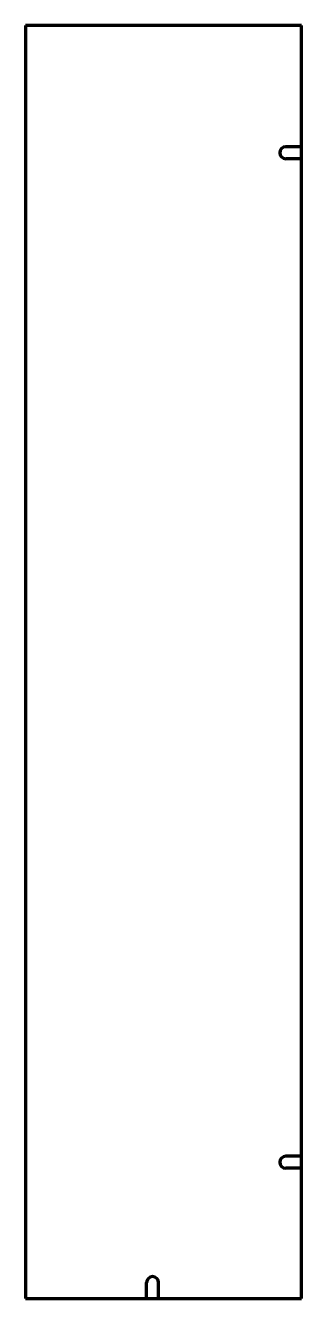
# Model space of a CAD drawing. Header units: inches. Extents: x 0 to 17.4, y 0 to 80.
import ezdxf

# ---------------------------------------------------------------- set-up
doc = ezdxf.new("R2010")
doc.units = ezdxf.units.IN
doc.header["$MEASUREMENT"] = 0
doc.layers.add('1', color=7, linetype='Continuous')

msp = doc.modelspace()

# ---------------------------------------------------------------- linework, layer by layer
at = {"color": 7, "lineweight": 90}
for p, q in [((0, 80), (0, 0)), ((17.375, 80), (0, 80)), ((17.375, 0), (17.375, 80)), ((0, 0), (17.375, 0))]:
    msp.add_line(p, q, dxfattribs=at)
at = {"layer": '1', "color": 7, "lineweight": 90}
for p, q in [((17.375, 72.375), (16.375, 72.375)), ((17.375, 71.625), (16.375, 71.625)), ((17.375, 8.9375), (16.375, 8.9375)), ((17.375, 8.1875), (16.375, 8.1875)), ((7.625, 0), (7.625, 1)), ((8.375, 0), (8.375, 1))]:
    msp.add_line(p, q, dxfattribs=at)
for centre, start, end in [((16.375, 72), 90, 270), ((16.375, 8.5625), 90, 270), ((8, 1), 0, 180)]:
    msp.add_arc(centre, 0.375, start, end, dxfattribs=at)

doc.saveas('drawing.dxf')
